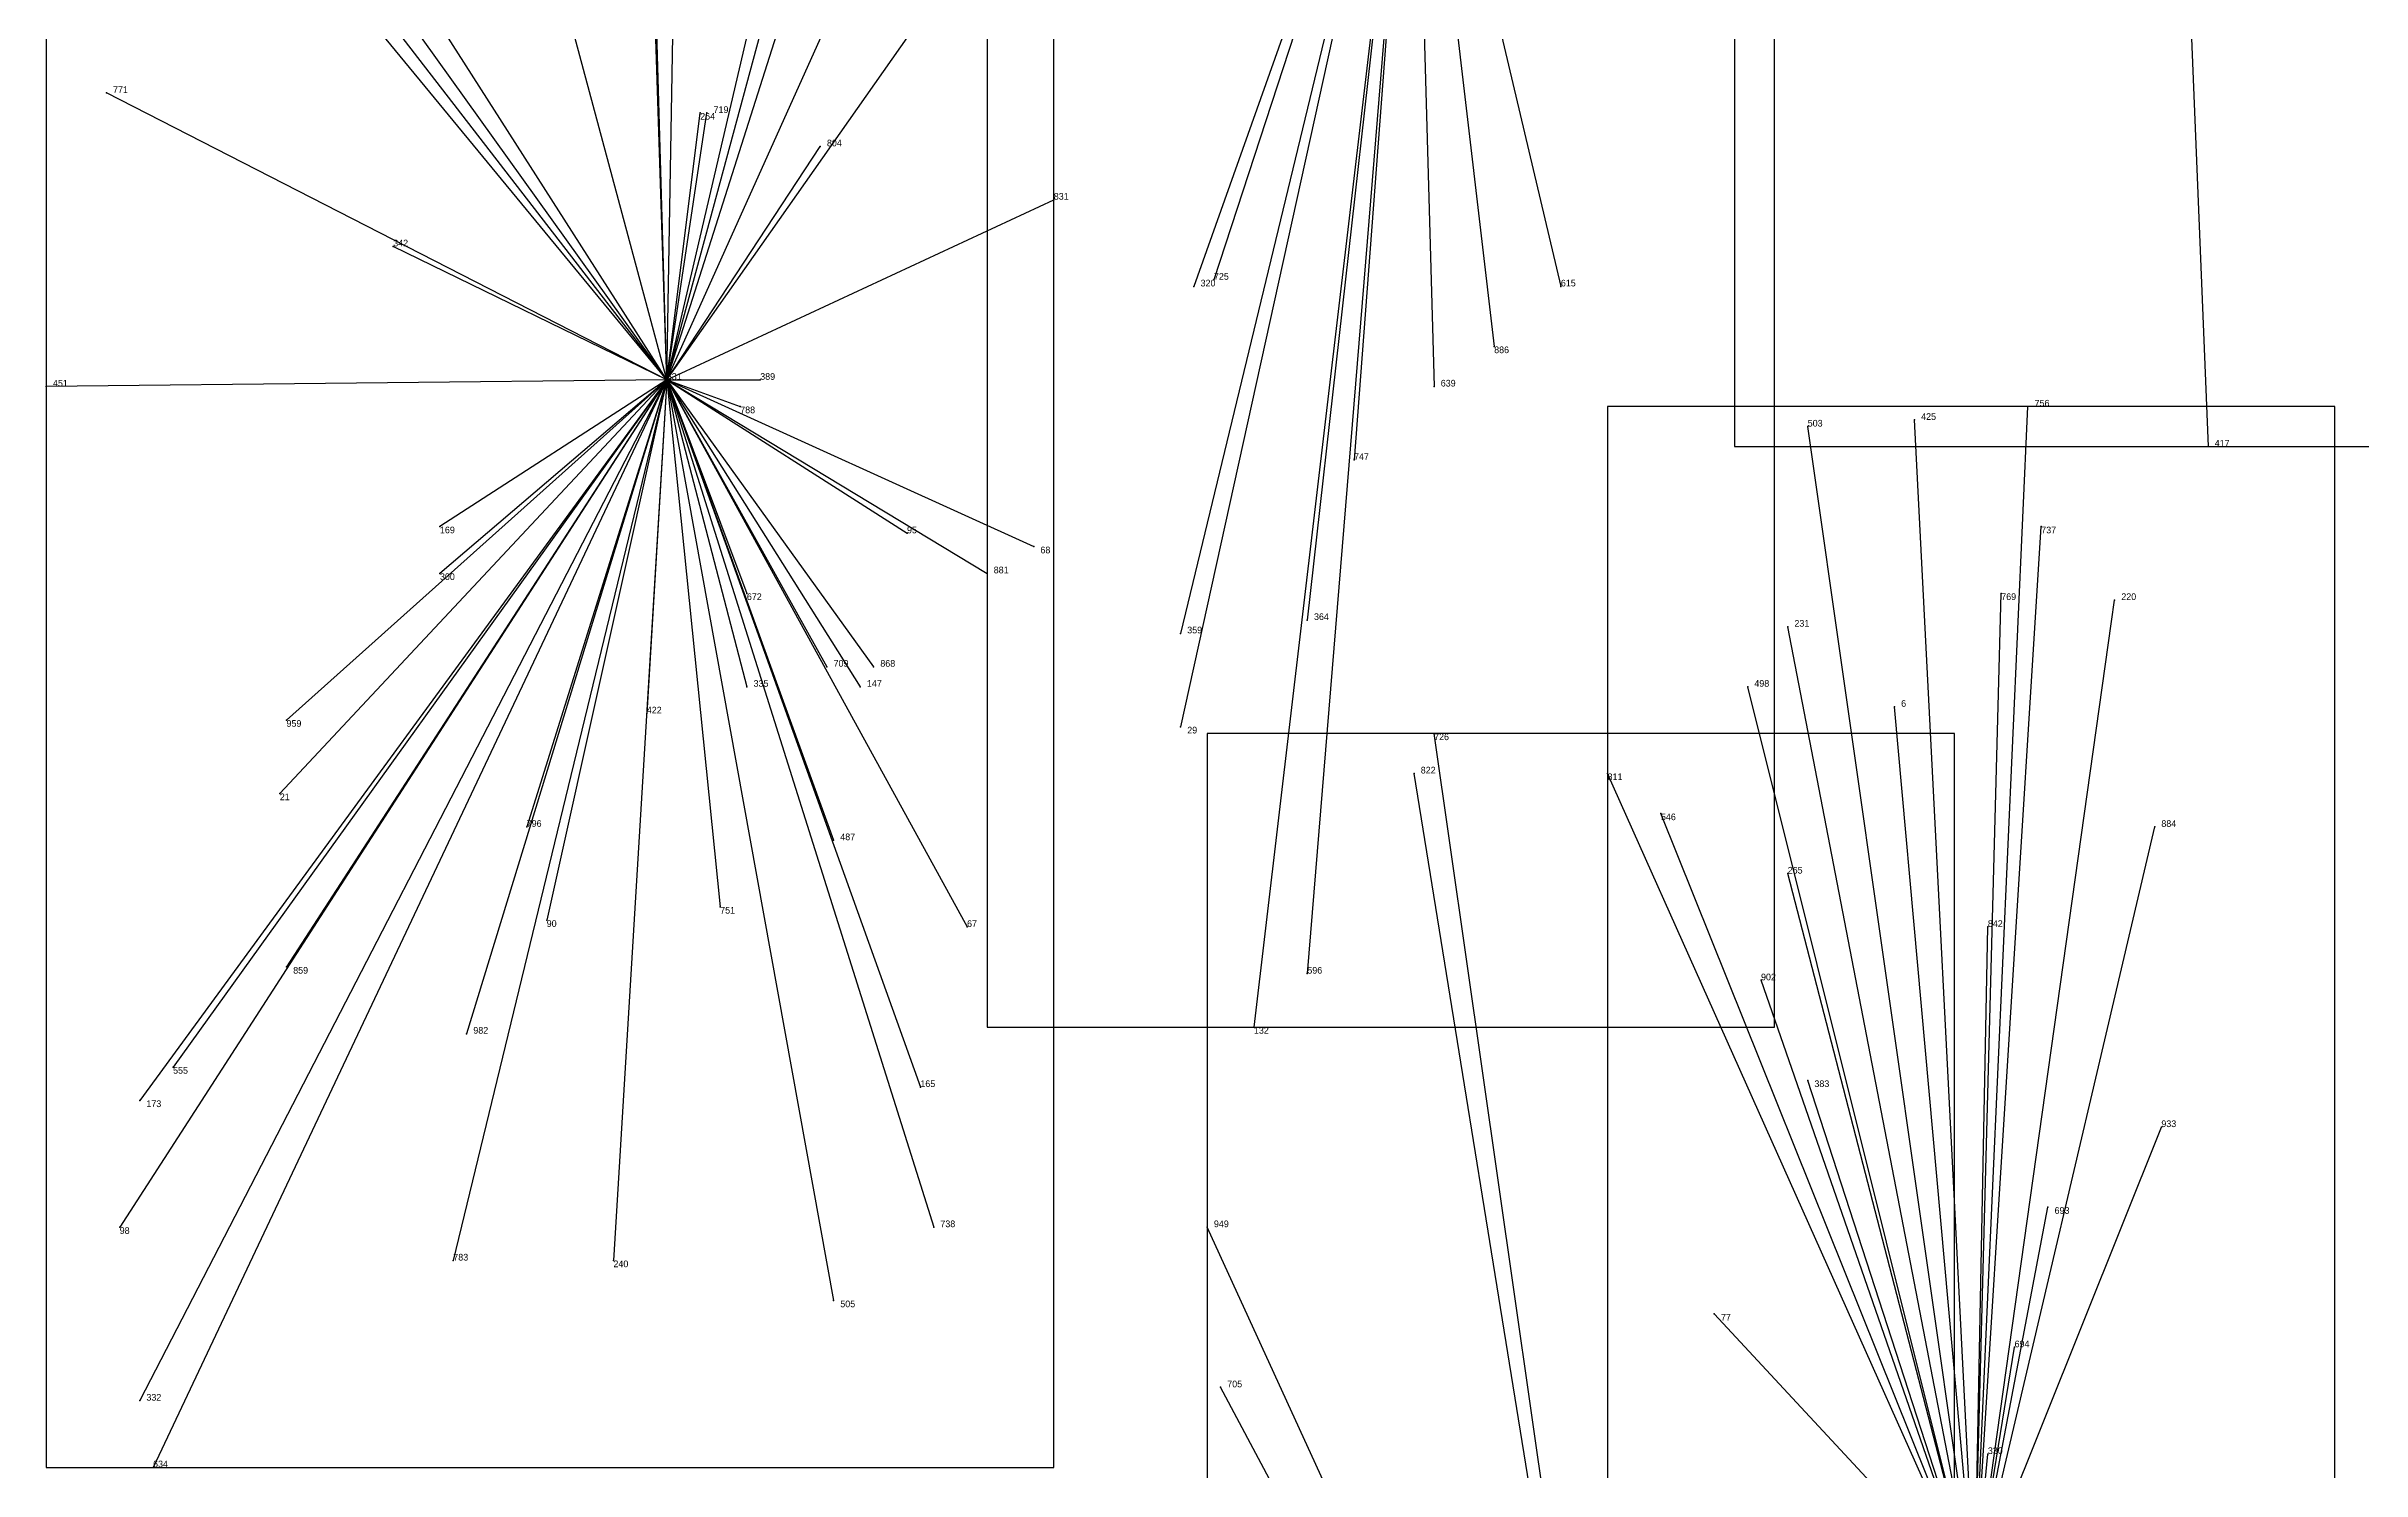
# Model space of a CAD drawing. Extents: x 0 to 1, y 0 to 1.
# Drawn here: x 0.001 to 0.348, y 0.2725 to 0.486 of the extents above; entities that cross this region are included whole.
import ezdxf

# ---------------------------------------------------------------- set-up
doc = ezdxf.new("R2010")
doc.units = 0
for name, color, linetype in [('Clients', 3, 'CONTINUOUS'), ('Facilities', 3, 'CONTINUOUS'), ('Facilities_lines', 3, 'CONTINUOUS'), ('Min_max_boxes', 1, 'CONTINUOUS'), ('Normals', 1, 'CONTINUOUS'), ('Source_points', 5, 'CONTINUOUS'), ('Text', 3, 'CONTINUOUS')]:
    doc.layers.add(name, color=color, linetype=linetype)

msp = doc.modelspace()

# ---------------------------------------------------------------- linework, layer by layer
at = {"layer": 'Clients', "color": 5}
for p in [(0.01, 0.479), (0.099, 0.476), (0.1, 0.476), (0.117, 0.471), (0.152, 0.463), (0.053, 0.456), (0.173, 0.45), (0.176, 0.451), (0.228, 0.45), (0.218, 0.441), (0.001, 0.435), (0.108, 0.436), (0.209, 0.435), (0.105, 0.432), (0.298, 0.432), (0.265, 0.429), (0.281, 0.43), (0.197, 0.424), (0.325, 0.426), (0.06, 0.414), (0.13, 0.413), (0.3, 0.414), (0.149, 0.411), (0.06, 0.407), (0.142, 0.407), (0.106, 0.404), (0.294, 0.404), (0.311, 0.403), (0.19, 0.4), (0.171, 0.398), (0.262, 0.399), (0.118, 0.393), (0.125, 0.393), (0.106, 0.39), (0.123, 0.39), (0.256, 0.39), (0.091, 0.386), (0.278, 0.387), (0.037, 0.385), (0.171, 0.384), (0.209, 0.383), (0.206, 0.377), (0.235, 0.377), (0.036, 0.374), (0.073, 0.369), (0.243, 0.371), (0.317, 0.369), (0.119, 0.367), (0.262, 0.362), (0.076, 0.355), (0.102, 0.357), (0.139, 0.354), (0.292, 0.354), (0.037, 0.348), (0.19, 0.347), (0.258, 0.346), (0.064, 0.338), (0.182, 0.339), (0.02, 0.333), (0.132, 0.33), (0.265, 0.331), (0.015, 0.328), (0.318, 0.324), (0.012, 0.309), (0.134, 0.309), (0.175, 0.309), (0.301, 0.312), (0.062, 0.304), (0.086, 0.304), (0.119, 0.298), (0.251, 0.296), (0.296, 0.291), (0.177, 0.285), (0.015, 0.283), (0.292, 0.275), (0.017, 0.273)]:
    msp.add_point(p, dxfattribs=at)
at = {"layer": 'Facilities', "color": 3}
msp.add_point((0.094, 0.436), dxfattribs=at)
at = {"layer": 'Facilities_lines', "color": 3}
for p, q in [((0.317, 0.623), (0.325, 0.426)), ((0.094, 0.436), (0.134, 0.607)), ((0.094, 0.436), (0.054, 0.585)), ((0.094, 0.436), (0.09, 0.576)), ((0.094, 0.436), (0.09, 0.559)), ((0.094, 0.436), (0.128, 0.562)), ((0.094, 0.436), (0.096, 0.549)), ((0.094, 0.436), (0.128, 0.543)), ((0.206, 0.543), (0.171, 0.384)), ((0.206, 0.543), (0.171, 0.398)), ((0.206, 0.543), (0.173, 0.45)), ((0.206, 0.543), (0.176, 0.451)), ((0.206, 0.543), (0.182, 0.339)), ((0.206, 0.543), (0.19, 0.4)), ((0.206, 0.543), (0.19, 0.347)), ((0.206, 0.543), (0.197, 0.424)), ((0.206, 0.543), (0.228, 0.45)), ((0.206, 0.543), (0.209, 0.435)), ((0.206, 0.543), (0.218, 0.441)), ((0.094, 0.436), (0.034, 0.53)), ((0.094, 0.436), (0.134, 0.525)), ((0.094, 0.436), (0.033, 0.515)), ((0.094, 0.436), (0.036, 0.517)), ((0.094, 0.436), (0.146, 0.51)), ((0.094, 0.436), (0.038, 0.504)), ((0.094, 0.436), (0.01, 0.479)), ((0.094, 0.436), (0.099, 0.476)), ((0.094, 0.436), (0.1, 0.476)), ((0.094, 0.436), (0.117, 0.471)), ((0.094, 0.436), (0.152, 0.463)), ((0.094, 0.436), (0.053, 0.456)), ((0.094, 0.436), (0.001, 0.435)), ((0.094, 0.436), (0.012, 0.309)), ((0.094, 0.436), (0.015, 0.283)), ((0.094, 0.436), (0.015, 0.328)), ((0.094, 0.436), (0.017, 0.273)), ((0.094, 0.436), (0.02, 0.333)), ((0.094, 0.436), (0.036, 0.374)), ((0.094, 0.436), (0.037, 0.348)), ((0.094, 0.436), (0.037, 0.385)), ((0.094, 0.436), (0.06, 0.414)), ((0.094, 0.436), (0.06, 0.407)), ((0.094, 0.436), (0.062, 0.304)), ((0.094, 0.436), (0.064, 0.338)), ((0.094, 0.436), (0.073, 0.369)), ((0.094, 0.436), (0.076, 0.355)), ((0.094, 0.436), (0.086, 0.304)), ((0.094, 0.436), (0.091, 0.386)), ((0.094, 0.436), (0.139, 0.354)), ((0.094, 0.436), (0.149, 0.411)), ((0.094, 0.436), (0.13, 0.413)), ((0.094, 0.436), (0.123, 0.39)), ((0.094, 0.436), (0.132, 0.33)), ((0.094, 0.436), (0.106, 0.39)), ((0.094, 0.436), (0.119, 0.367)), ((0.094, 0.436), (0.119, 0.298)), ((0.094, 0.436), (0.108, 0.436)), ((0.094, 0.436), (0.106, 0.404)), ((0.094, 0.436), (0.118, 0.393)), ((0.094, 0.436), (0.134, 0.309)), ((0.094, 0.436), (0.102, 0.357)), ((0.094, 0.436), (0.105, 0.432)), ((0.094, 0.436), (0.125, 0.393)), ((0.094, 0.436), (0.142, 0.407)), ((0.29, 0.254), (0.298, 0.432)), ((0.29, 0.254), (0.265, 0.429)), ((0.29, 0.254), (0.281, 0.43)), ((0.29, 0.254), (0.3, 0.414)), ((0.29, 0.254), (0.294, 0.404)), ((0.29, 0.254), (0.311, 0.403)), ((0.29, 0.254), (0.262, 0.399)), ((0.29, 0.254), (0.256, 0.39)), ((0.29, 0.254), (0.278, 0.387)), ((0.24, 0.167), (0.209, 0.383)), ((0.24, 0.167), (0.206, 0.377)), ((0.29, 0.254), (0.235, 0.377)), ((0.29, 0.254), (0.243, 0.371)), ((0.29, 0.254), (0.317, 0.369)), ((0.29, 0.254), (0.262, 0.362)), ((0.29, 0.254), (0.292, 0.354)), ((0.29, 0.254), (0.258, 0.346)), ((0.29, 0.254), (0.265, 0.331)), ((0.29, 0.254), (0.318, 0.324)), ((0.24, 0.167), (0.175, 0.309)), ((0.29, 0.254), (0.301, 0.312)), ((0.29, 0.254), (0.251, 0.296)), ((0.29, 0.254), (0.296, 0.291)), ((0.24, 0.167), (0.177, 0.285)), ((0.29, 0.254), (0.292, 0.275))]:
    msp.add_line(p, q, dxfattribs=at)
at = {"layer": 'Min_max_boxes', "color": 1}
for p, q in [((0.254, 0.762), (0.254, 0.426)), ((0.254, 0.762), (0.254, 0.426)), ((0.142, 0.716), (0.142, 0.339)), ((0.142, 0.716), (0.142, 0.339)), ((0.26, 0.339), (0.26, 0.716)), ((0.26, 0.339), (0.26, 0.716)), ((0.001, 0.607), (0.001, 0.273)), ((0.001, 0.607), (0.001, 0.273)), ((0.152, 0.273), (0.152, 0.607)), ((0.152, 0.273), (0.152, 0.607)), ((0.344, 0.432), (0.235, 0.432)), ((0.235, 0.432), (0.235, 0.01)), ((0.344, 0.432), (0.235, 0.432)), ((0.235, 0.432), (0.235, 0.01)), ((0.235, 0.432), (0.235, 0.432)), ((0.344, 0.01), (0.344, 0.432)), ((0.344, 0.01), (0.344, 0.432)), ((0.344, 0.432), (0.344, 0.432)), ((0.254, 0.426), (0.35, 0.426)), ((0.254, 0.426), (0.35, 0.426)), ((0.254, 0.426), (0.254, 0.426)), ((0.287, 0.383), (0.175, 0.383)), ((0.175, 0.383), (0.175, 0.001)), ((0.287, 0.383), (0.175, 0.383)), ((0.175, 0.383), (0.175, 0.001)), ((0.175, 0.383), (0.175, 0.383)), ((0.287, 0.001), (0.287, 0.383)), ((0.287, 0.001), (0.287, 0.383)), ((0.287, 0.383), (0.287, 0.383)), ((0.142, 0.339), (0.26, 0.339)), ((0.142, 0.339), (0.26, 0.339)), ((0.142, 0.339), (0.142, 0.339)), ((0.26, 0.339), (0.26, 0.339)), ((0.001, 0.273), (0.152, 0.273)), ((0.001, 0.273), (0.152, 0.273)), ((0.001, 0.273), (0.001, 0.273)), ((0.152, 0.273), (0.152, 0.273))]:
    msp.add_line(p, q, dxfattribs=at)
at = {"layer": 'Normals', "color": 1}
for p, q in [((0.01, 0.479), (0.01, 0.479, 0.1)), ((0.099, 0.476), (0.099, 0.476, 0.1)), ((0.1, 0.476), (0.1, 0.476, 0.1)), ((0.117, 0.471), (0.117, 0.471, 0.1)), ((0.152, 0.463), (0.152, 0.463, 0.1)), ((0.053, 0.456), (0.053, 0.456, 0.1)), ((0.173, 0.45), (0.173, 0.45, 0.1)), ((0.176, 0.451), (0.176, 0.451, 0.1)), ((0.228, 0.45), (0.228, 0.45, 0.1)), ((0.218, 0.441), (0.218, 0.441, 0.1)), ((0.001, 0.435), (0.001, 0.435, 0.1)), ((0.094, 0.436), (0.094, 0.436, 0.1)), ((0.108, 0.436), (0.108, 0.436, 0.1)), ((0.209, 0.435), (0.209, 0.435, 0.1)), ((0.105, 0.432), (0.105, 0.432, 0.1)), ((0.298, 0.432), (0.298, 0.432, 0.1)), ((0.265, 0.429), (0.265, 0.429, 0.1)), ((0.281, 0.43), (0.281, 0.43, 0.1)), ((0.197, 0.424), (0.197, 0.424, 0.1)), ((0.325, 0.426), (0.325, 0.426, 0.1)), ((0.06, 0.414), (0.06, 0.414, 0.1)), ((0.13, 0.413), (0.13, 0.413, 0.1)), ((0.3, 0.414), (0.3, 0.414, 0.1)), ((0.149, 0.411), (0.149, 0.411, 0.1)), ((0.06, 0.407), (0.06, 0.407, 0.1)), ((0.142, 0.407), (0.142, 0.407, 0.1)), ((0.106, 0.404), (0.106, 0.404, 0.1)), ((0.294, 0.404), (0.294, 0.404, 0.1)), ((0.311, 0.403), (0.311, 0.403, 0.1)), ((0.19, 0.4), (0.19, 0.4, 0.1)), ((0.171, 0.398), (0.171, 0.398, 0.1)), ((0.262, 0.399), (0.262, 0.399, 0.1)), ((0.118, 0.393), (0.118, 0.393, 0.1)), ((0.125, 0.393), (0.125, 0.393, 0.1)), ((0.106, 0.39), (0.106, 0.39, 0.1)), ((0.123, 0.39), (0.123, 0.39, 0.1)), ((0.256, 0.39), (0.256, 0.39, 0.1)), ((0.091, 0.386), (0.091, 0.386, 0.1)), ((0.278, 0.387), (0.278, 0.387, 0.1)), ((0.037, 0.385), (0.037, 0.385, 0.1)), ((0.171, 0.384), (0.171, 0.384, 0.1)), ((0.209, 0.383), (0.209, 0.383, 0.1)), ((0.206, 0.377), (0.206, 0.377, 0.1)), ((0.235, 0.377), (0.235, 0.377, 0.1)), ((0.036, 0.374), (0.036, 0.374, 0.1)), ((0.073, 0.369), (0.073, 0.369, 0.1)), ((0.243, 0.371), (0.243, 0.371, 0.1)), ((0.317, 0.369), (0.317, 0.369, 0.1)), ((0.119, 0.367), (0.119, 0.367, 0.1)), ((0.262, 0.362), (0.262, 0.362, 0.1)), ((0.076, 0.355), (0.076, 0.355, 0.1)), ((0.102, 0.357), (0.102, 0.357, 0.1)), ((0.139, 0.354), (0.139, 0.354, 0.1)), ((0.292, 0.354), (0.292, 0.354, 0.1)), ((0.037, 0.348), (0.037, 0.348, 0.1)), ((0.19, 0.347), (0.19, 0.347, 0.1)), ((0.258, 0.346), (0.258, 0.346, 0.1)), ((0.064, 0.338), (0.064, 0.338, 0.1)), ((0.182, 0.339), (0.182, 0.339, 0.1)), ((0.02, 0.333), (0.02, 0.333, 0.1)), ((0.132, 0.33), (0.132, 0.33, 0.1)), ((0.265, 0.331), (0.265, 0.331, 0.1)), ((0.015, 0.328), (0.015, 0.328, 0.1)), ((0.318, 0.324), (0.318, 0.324, 0.1)), ((0.012, 0.309), (0.012, 0.309, 0.1)), ((0.134, 0.309), (0.134, 0.309, 0.1)), ((0.175, 0.309), (0.175, 0.309, 0.1)), ((0.301, 0.312), (0.301, 0.312, 0.1)), ((0.062, 0.304), (0.062, 0.304, 0.1)), ((0.086, 0.304), (0.086, 0.304, 0.1)), ((0.119, 0.298), (0.119, 0.298, 0.1)), ((0.251, 0.296), (0.251, 0.296, 0.1)), ((0.296, 0.291), (0.296, 0.291, 0.1)), ((0.177, 0.285), (0.177, 0.285, 0.1)), ((0.015, 0.283), (0.015, 0.283, 0.1)), ((0.292, 0.275), (0.292, 0.275, 0.1)), ((0.017, 0.273), (0.017, 0.273, 0.1))]:
    msp.add_line(p, q, dxfattribs=at)
at = {"layer": 'Source_points', "color": 5}
for p in [(0.01, 0.479), (0.099, 0.476), (0.1, 0.476), (0.117, 0.471), (0.152, 0.463), (0.053, 0.456), (0.173, 0.45), (0.176, 0.451), (0.228, 0.45), (0.218, 0.441), (0.001, 0.435), (0.094, 0.436), (0.108, 0.436), (0.209, 0.435), (0.105, 0.432), (0.298, 0.432), (0.265, 0.429), (0.281, 0.43), (0.197, 0.424), (0.325, 0.426), (0.06, 0.414), (0.13, 0.413), (0.3, 0.414), (0.149, 0.411), (0.06, 0.407), (0.142, 0.407), (0.106, 0.404), (0.294, 0.404), (0.311, 0.403), (0.19, 0.4), (0.171, 0.398), (0.262, 0.399), (0.118, 0.393), (0.125, 0.393), (0.106, 0.39), (0.123, 0.39), (0.256, 0.39), (0.091, 0.386), (0.278, 0.387), (0.037, 0.385), (0.171, 0.384), (0.209, 0.383), (0.206, 0.377), (0.235, 0.377), (0.036, 0.374), (0.073, 0.369), (0.243, 0.371), (0.317, 0.369), (0.119, 0.367), (0.262, 0.362), (0.076, 0.355), (0.102, 0.357), (0.139, 0.354), (0.292, 0.354), (0.037, 0.348), (0.19, 0.347), (0.258, 0.346), (0.064, 0.338), (0.182, 0.339), (0.02, 0.333), (0.132, 0.33), (0.265, 0.331), (0.015, 0.328), (0.318, 0.324), (0.012, 0.309), (0.134, 0.309), (0.175, 0.309), (0.301, 0.312), (0.062, 0.304), (0.086, 0.304), (0.119, 0.298), (0.251, 0.296), (0.296, 0.291), (0.177, 0.285), (0.015, 0.283), (0.292, 0.275), (0.017, 0.273)]:
    msp.add_point(p, dxfattribs=at)

# ---------------------------------------------------------------- texts
at = {"layer": 'Text', "color": 3}
for s, p in [('771', (0.011, 0.479)), ('264', (0.099, 0.475)), ('719', (0.101, 0.476)), ('804', (0.118, 0.471)), ('831', (0.152, 0.463)), ('342', (0.053, 0.456)), ('725', (0.176, 0.451)), ('320', (0.174, 0.45)), ('615', (0.228, 0.45)), ('886', (0.218, 0.44)), ('451', (0.002, 0.435)), ('531', (0.094, 0.436)), ('389', (0.108, 0.436)), ('639', (0.21, 0.435)), ('788', (0.105, 0.431)), ('425', (0.282, 0.43)), ('756', (0.299, 0.432)), ('503', (0.265, 0.429)), ('417', (0.326, 0.426)), ('747', (0.197, 0.424)), ('169', (0.06, 0.413)), ('95', (0.13, 0.413)), ('737', (0.3, 0.413)), ('68', (0.15, 0.41)), ('300', (0.06, 0.406)), ('881', (0.143, 0.407)), ('672', (0.106, 0.403)), ('769', (0.294, 0.403)), ('220', (0.312, 0.403)), ('364', (0.191, 0.4)), ('231', (0.263, 0.399)), ('359', (0.172, 0.398)), ('709', (0.119, 0.393)), ('868', (0.126, 0.393)), ('335', (0.107, 0.39)), ('147', (0.124, 0.39)), ('498', (0.257, 0.39)), ('422', (0.091, 0.386)), ('6', (0.279, 0.387)), ('959', (0.037, 0.384)), ('29', (0.172, 0.383)), ('726', (0.209, 0.382)), ('822', (0.207, 0.377)), ('811', (0.235, 0.376)), ('21', (0.036, 0.373)), ('796', (0.073, 0.369)), ('487', (0.12, 0.367)), ('546', (0.243, 0.37)), ('884', (0.318, 0.369)), ('265', (0.262, 0.362)), ('90', (0.076, 0.354)), ('751', (0.102, 0.356)), ('67', (0.139, 0.354)), ('842', (0.292, 0.354)), ('859', (0.038, 0.347)), ('596', (0.19, 0.347)), ('902', (0.258, 0.346)), ('982', (0.065, 0.338)), ('132', (0.182, 0.338)), ('555', (0.02, 0.332)), ('165', (0.132, 0.33)), ('383', (0.266, 0.33)), ('173', (0.016, 0.327)), ('933', (0.318, 0.324)), ('98', (0.012, 0.308)), ('738', (0.135, 0.309)), ('949', (0.176, 0.309)), ('693', (0.302, 0.311)), ('783', (0.062, 0.304)), ('240', (0.086, 0.303)), ('505', (0.12, 0.297)), ('77', (0.252, 0.295)), ('694', (0.296, 0.291)), ('705', (0.178, 0.285)), ('332', (0.016, 0.283)), ('330', (0.292, 0.275)), ('634', (0.017, 0.273))]:
    msp.add_text(s, height=0.001, dxfattribs=at).set_placement(p)

doc.saveas('drawing.dxf')
